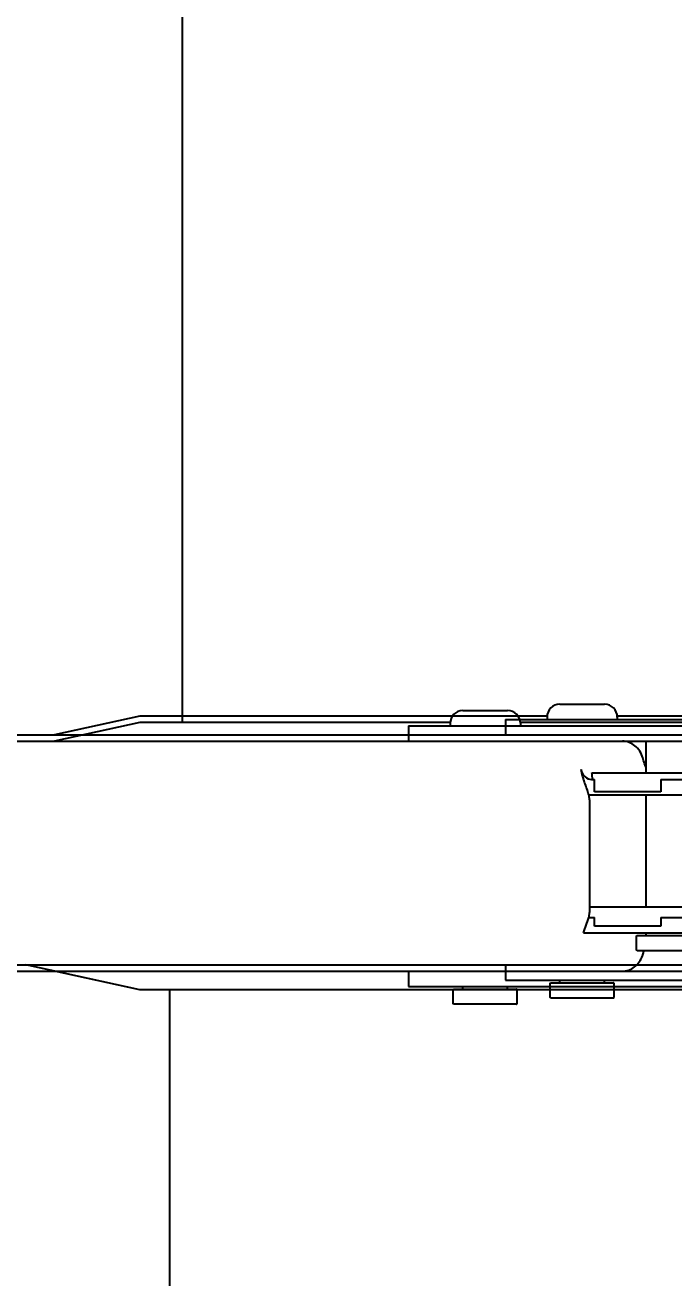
# Model space of a CAD drawing. Header units: millimetres. Extents: x 7589 to 12925, y 625 to 5429.
# Drawn here: x 8267.7 to 8318.5, y 3617.5 to 3716.2 of the extents above; entities that cross this region are included whole.
import ezdxf

# ---------------------------------------------------------------- set-up
doc = ezdxf.new("R2010")
doc.units = ezdxf.units.MM
doc.header["$LTSCALE"] = 307.34
doc.header["$PDMODE"] = 3
doc.header["$PDSIZE"] = 8
doc.layers.get('0').update_dxf_attribs({"linetype": 'CONTINUOUS'})
doc.layers.get('Defpoints').update_dxf_attribs({"linetype": 'CONTINUOUS'})
doc.styles.get("Standard").update_dxf_attribs({"font": 'calibri.ttf'})
doc.dimstyles.get("Standard").update_dxf_attribs({"dimtxt": 35, "dimasz": 35, "dimexe": 1.5, "dimexo": 1, "dimtad": 1, "dimdsep": 46, "dimtxsty": 'Standard', "dimblk": '_FILLED', "dimblk1": '_FILLED', "dimblk2": '_FILLED', "dimcen": 0.09, "dimazin": 2, "dimtol": 1, "dimtp": 0.01, "dimtm": 0.01, "dimtfac": 1, "dimtofl": 0, "dimtmove": 0, "dimatfit": 3, "dimldrblk": '_FILLED', "dimfxl": 1, "dimtolj": 1, "dimarcsym": 0})

# ---------------------------------------------------------------- blocks, each defined once
blk = doc.blocks.new('_FILLED')
at = {"color": 0, "linetype": 'ByBlock'}
blk.add_solid([(0, 0), (-1, 0.2143), (-1, -0.2143)], dxfattribs=at)
blk = doc.blocks.new('*D70')
at = {"color": 0, "lineweight": -2}
for p, q in [((8378.054, 4630.804), (7730.109, 4630.804)), ((7731.609, 4595.804), (7731.609, 3516.003)), ((7731.609, 2399.252), (7731.609, 3479.053)), ((7931.891, 2364.252), (7730.109, 2364.252))]:
    blk.add_line(p, q, dxfattribs=at)
at = {"layer": 'Defpoints', "color": 0}
for p in [(8379.054, 4630.804), (7731.609, 2364.252), (7932.891, 2364.252)]:
    blk.add_point(p, dxfattribs=at)
at = {"color": 0, "linetype": 'ByBlock', "lineweight": -2, "xscale": 35, "yscale": 35, "zscale": 35}
for p, rotation in [((7731.609, 4630.804), 90), ((7731.609, 2364.252), 270)]:
    blk.add_blockref('_FILLED', p, dxfattribs=dict(at, rotation=rotation))
at = {"color": 0, "insert": (7731.609, 3497.528), "char_height": 35, "attachment_point": 5}
blk.add_mtext('\\A1;\\A1;C', dxfattribs=at)

msp = doc.modelspace()

# ---------------------------------------------------------------- linework, layer by layer
at = {"color": 0, "linetype": 'Continuous'}
for p, q in [((8280.05376, 3661.56476), (8280.05376, 3744.19849)), ((8302.00198, 3662.49703), (8305.50198, 3662.49703)), ((8309.588, 3662.99049), (8313.088, 3662.99049)), ((8276.70998, 3662.05821), (8270.03851, 3660.59049)), ((8276.70998, 3661.56476), (8270.03851, 3660.09703)), ((8308.588, 3662.05821), (8276.70998, 3662.05821)), ((8301.00198, 3661.56476), (8276.70998, 3661.56476)), ((8301.00198, 3661.49703), (8301.00198, 3661.34703)), ((8305.338, 3661.79049), (8305.338, 3660.59049)), ((8305.338, 3661.79049), (8364.55759, 3661.79049)), ((8331.33751, 3661.56476), (8306.50198, 3661.56476)), ((8306.50198, 3661.49703), (8306.50198, 3661.34703)), ((8308.588, 3661.99049), (8308.588, 3661.84049)), ((8308.588, 3661.84049), (8308.60264, 3661.80513)), ((8314.088, 3661.84049), (8314.07335, 3661.80513)), ((8338.26729, 3662.05821), (8314.088, 3662.05821)), ((8314.088, 3661.99049), (8314.088, 3661.84049)), ((8258.49595, 3660.59049), (8347.11356, 3660.59049)), ((8297.75198, 3661.29703), (8297.75198, 3660.09703)), ((8297.75198, 3661.29703), (8410.1096, 3661.29703)), ((8301.00198, 3661.34703), (8301.01663, 3661.31168)), ((8306.50198, 3661.34703), (8306.48734, 3661.31168)), ((8255.72876, 3660.09703), (8409.93388, 3660.09703)), ((8316.34268, 3660.04703), (8316.32803, 3660.08239)), ((8316.34268, 3657.62139), (8316.34268, 3660.04703)), ((8312.10789, 3657.62139), (8324.3437, 3657.62139)), ((8312.06474, 3657.09703), (8312.30686, 3657.09703)), ((8312.30686, 3656.12139), (8312.30686, 3657.09703)), ((8317.49922, 3657.09703), (8317.49922, 3656.12139)), ((8317.49922, 3657.09703), (8323.68635, 3657.09703)), ((8311.85471, 3655.89703), (8323.6867, 3655.89703)), ((8311.91074, 3655.50812), (8311.91074, 3646.68594)), ((8317.49922, 3656.12139), (8312.30686, 3656.12139)), ((8316.34268, 3647.12139), (8316.34268, 3655.89703)), ((8311.91074, 3647.12139), (8324.2354, 3647.12139)), ((8311.85471, 3646.29703), (8312.30686, 3646.29703)), ((8312.30686, 3645.62139), (8312.30686, 3646.29703)), ((8317.49922, 3645.62139), (8312.30686, 3645.62139)), ((8317.49922, 3646.29703), (8317.49922, 3645.62139)), ((8317.49922, 3646.29703), (8323.68635, 3646.29703)), ((8311.4533, 3645.09703), (8323.6867, 3645.09703)), ((8315.59268, 3644.84703), (8315.60732, 3644.88239)), ((8315.59268, 3643.74703), (8315.59268, 3644.84703)), ((8315.60732, 3644.88239), (8315.64268, 3644.89703)), ((8315.64268, 3644.89703), (8320.54268, 3644.89703)), ((8316.32803, 3644.91168), (8316.29268, 3644.89703)), ((8316.34268, 3644.94703), (8316.32803, 3644.91168)), ((8316.34268, 3644.94703), (8316.34268, 3645.09703)), ((8315.60732, 3643.71168), (8315.59268, 3643.74703)), ((8315.64268, 3643.69703), (8315.60732, 3643.71168)), ((8320.54268, 3643.69703), (8315.64268, 3643.69703)), ((8316.06155, 3643.29703), (8316.04979, 3643.29703)), ((8255.72876, 3642.09703), (8409.9338, 3642.09703)), ((8258.49595, 3642.59049), (8364.55759, 3642.59049)), ((8276.7098, 3640.62935), (8267.79554, 3642.59049)), ((8276.7098, 3640.62935), (8270.03851, 3642.09703)), ((8297.75198, 3642.09703), (8297.75198, 3640.89703)), ((8305.338, 3642.59049), (8305.338, 3641.39049)), ((8297.75198, 3640.89703), (8410.1096, 3640.89703)), ((8301.25198, 3640.64703), (8301.26663, 3640.68239)), ((8301.25198, 3639.54703), (8301.25198, 3640.64703)), ((8301.26663, 3640.68239), (8301.30198, 3640.69703)), ((8301.30198, 3640.69703), (8306.20198, 3640.69703)), ((8301.98734, 3640.71168), (8301.95198, 3640.69703)), ((8302.00198, 3640.74703), (8301.98734, 3640.71168)), ((8302.00198, 3640.74703), (8302.00198, 3640.89703)), ((8305.338, 3641.39049), (8347.11356, 3641.39049)), ((8305.50198, 3640.74703), (8305.50198, 3640.89703)), ((8305.50198, 3640.74703), (8305.51663, 3640.71168)), ((8305.51663, 3640.71168), (8305.55198, 3640.69703)), ((8306.23734, 3640.68239), (8306.20198, 3640.69703)), ((8306.25198, 3640.64703), (8306.23734, 3640.68239)), ((8306.25198, 3639.54703), (8306.25198, 3640.64703)), ((8308.838, 3641.14049), (8308.85264, 3641.17584)), ((8308.838, 3640.04049), (8308.838, 3641.14049)), ((8308.85264, 3641.17584), (8308.888, 3641.19049)), ((8308.888, 3641.19049), (8313.788, 3641.19049)), ((8309.57335, 3641.20513), (8309.538, 3641.19049)), ((8309.588, 3641.24049), (8309.57335, 3641.20513)), ((8309.588, 3641.24049), (8309.588, 3641.39049)), ((8313.088, 3641.24049), (8313.088, 3641.39049)), ((8313.088, 3641.24049), (8313.10264, 3641.20513)), ((8313.10264, 3641.20513), (8313.138, 3641.19049)), ((8313.82335, 3641.17584), (8313.788, 3641.19049)), ((8313.838, 3641.14049), (8313.82335, 3641.17584)), ((8313.838, 3640.04049), (8313.838, 3641.14049)), ((8308.838, 3640.62935), (8276.7098, 3640.62935)), ((8301.30198, 3640.62935), (8276.7098, 3640.62935)), ((8279.05376, 3617.46186), (8279.05376, 3640.62935)), ((8279.05376, 3617.46186), (8279.05376, 3640.62935)), ((8346.89218, 3640.62935), (8306.25198, 3640.62935)), ((8308.85264, 3640.00513), (8308.838, 3640.04049)), ((8308.888, 3639.99049), (8308.85264, 3640.00513)), ((8313.788, 3639.99049), (8308.888, 3639.99049)), ((8313.788, 3639.99049), (8313.82335, 3640.00513)), ((8313.82335, 3640.00513), (8313.838, 3640.04049)), ((8350.41344, 3640.62935), (8313.838, 3640.62935)), ((8301.26663, 3639.51168), (8301.25198, 3639.54703)), ((8301.30198, 3639.49703), (8301.26663, 3639.51168)), ((8306.20198, 3639.49703), (8301.30198, 3639.49703)), ((8306.20198, 3639.49703), (8306.23734, 3639.51168)), ((8306.23734, 3639.51168), (8306.25198, 3639.54703))]:
    msp.add_line(p, q, dxfattribs=at)
for centre, radius, start, end in [((8302.00198, 3661.49703), 1, 90, 180), ((8305.50198, 3661.49703), 1, 0, 90), ((8309.588, 3661.99049), 1, 90, 180), ((8313.088, 3661.99049), 1, 0, 90), ((8318.55348, 3643.05577), 2.4624, 165.7883586, 167.3021579), ((8318.49525, 3643.07047), 2.40235, 164.5752576, 165.7871439), ((8314.66517, 3643.9327), 1.52356, 335.3405818, 347.2723549)]:
    msp.add_arc(centre, radius, start, end, dxfattribs=at)
for points, knots in [([(8316.09577, 3658.79841), (8315.98027, 3659.15847), (8315.57669, 3659.81301), (8314.84166, 3660.09703), (8314.4977, 3660.09703)], [0, 0, 0, 0, 0.52365872, 1, 1, 1, 1]), ([(8311.85471, 3655.89703), (8311.77156, 3656.2294), (8311.50726, 3656.86975), (8311.31827, 3657.53572), (8311.25016, 3657.87654)], [0, 0, 0, 0, 0.49641158, 1, 1, 1, 1]), ([(8311.25016, 3657.87654), (8311.29342, 3657.66042), (8311.48628, 3657.2756), (8311.88689, 3657.0985), (8312.06474, 3657.09703)], [0, 0, 0, 0, 0.55343644, 1, 1, 1, 1]), ([(8312.16887, 3657.16062), (8312.1582, 3657.18542), (8312.11767, 3657.33645), (8312.11235, 3657.49309), (8312.10738, 3657.62139)], [0, 0, 0, 0, 0.17372387, 1, 1, 1, 1]), ([(8312.23461, 3657.09703), (8312.22147, 3657.09743), (8312.19078, 3657.11441), (8312.17622, 3657.14355), (8312.16887, 3657.16062)], [0, 0, 0, 0, 0.41446212, 1, 1, 1, 1]), ([(8314.4977, 3642.09703), (8314.82654, 3642.09703), (8315.52738, 3642.35432), (8315.93556, 3642.95997), (8316.06155, 3643.29703)], [0, 0, 0, 0, 0.47749469, 1, 1, 1, 1])]:
    msp.add_open_spline(points, degree=3, knots=knots, dxfattribs=at)
for points in [[(8316.1513, 3658.59703), (8316.13606, 3658.66452), (8316.12062, 3658.73304), (8316.09151, 3658.79581)], [(8316.33578, 3658.08593), (8316.25311, 3658.24709), (8316.19119, 3658.42035), (8316.1513, 3658.59703)], [(8311.91074, 3655.50812), (8311.9115, 3655.6391), (8311.8865, 3655.76997), (8311.85471, 3655.89703)], [(8311.85471, 3646.29703), (8311.8865, 3646.42409), (8311.9115, 3646.55497), (8311.91074, 3646.68594)], [(8311.4533, 3645.09703), (8311.58039, 3645.49922), (8311.75234, 3645.88786), (8311.85471, 3646.29703)]]:
    msp.add_open_spline(points, degree=3, dxfattribs=at)

# ---------------------------------------------------------------- dimensions: what is measured, and where the dimension line sits
at = {"color": 0}
dim = msp.add_linear_dim(base=(7731.60895, 2364.25215), p1=(8379.05376, 4630.80358), p2=(7932.89123, 2364.25215), angle=90, text='\\A1;C', dimstyle='Standard', override={"dimtad": 0, "dimtih": 1, "dimtoh": 1, "dimdec": 4, "dimzin": 0, "dimtxsty": 'Standard', "dimcen": 62.865, "dimadec": 0, "dimazin": 0, "dimtdec": 4, "dimtzin": 0}, dxfattribs=at)
dim.commit()
dim.dimension.update_dxf_attribs({"geometry": '*D70', "text_midpoint": (7731.60895, 3497.52786)})

doc.saveas('drawing.dxf')
